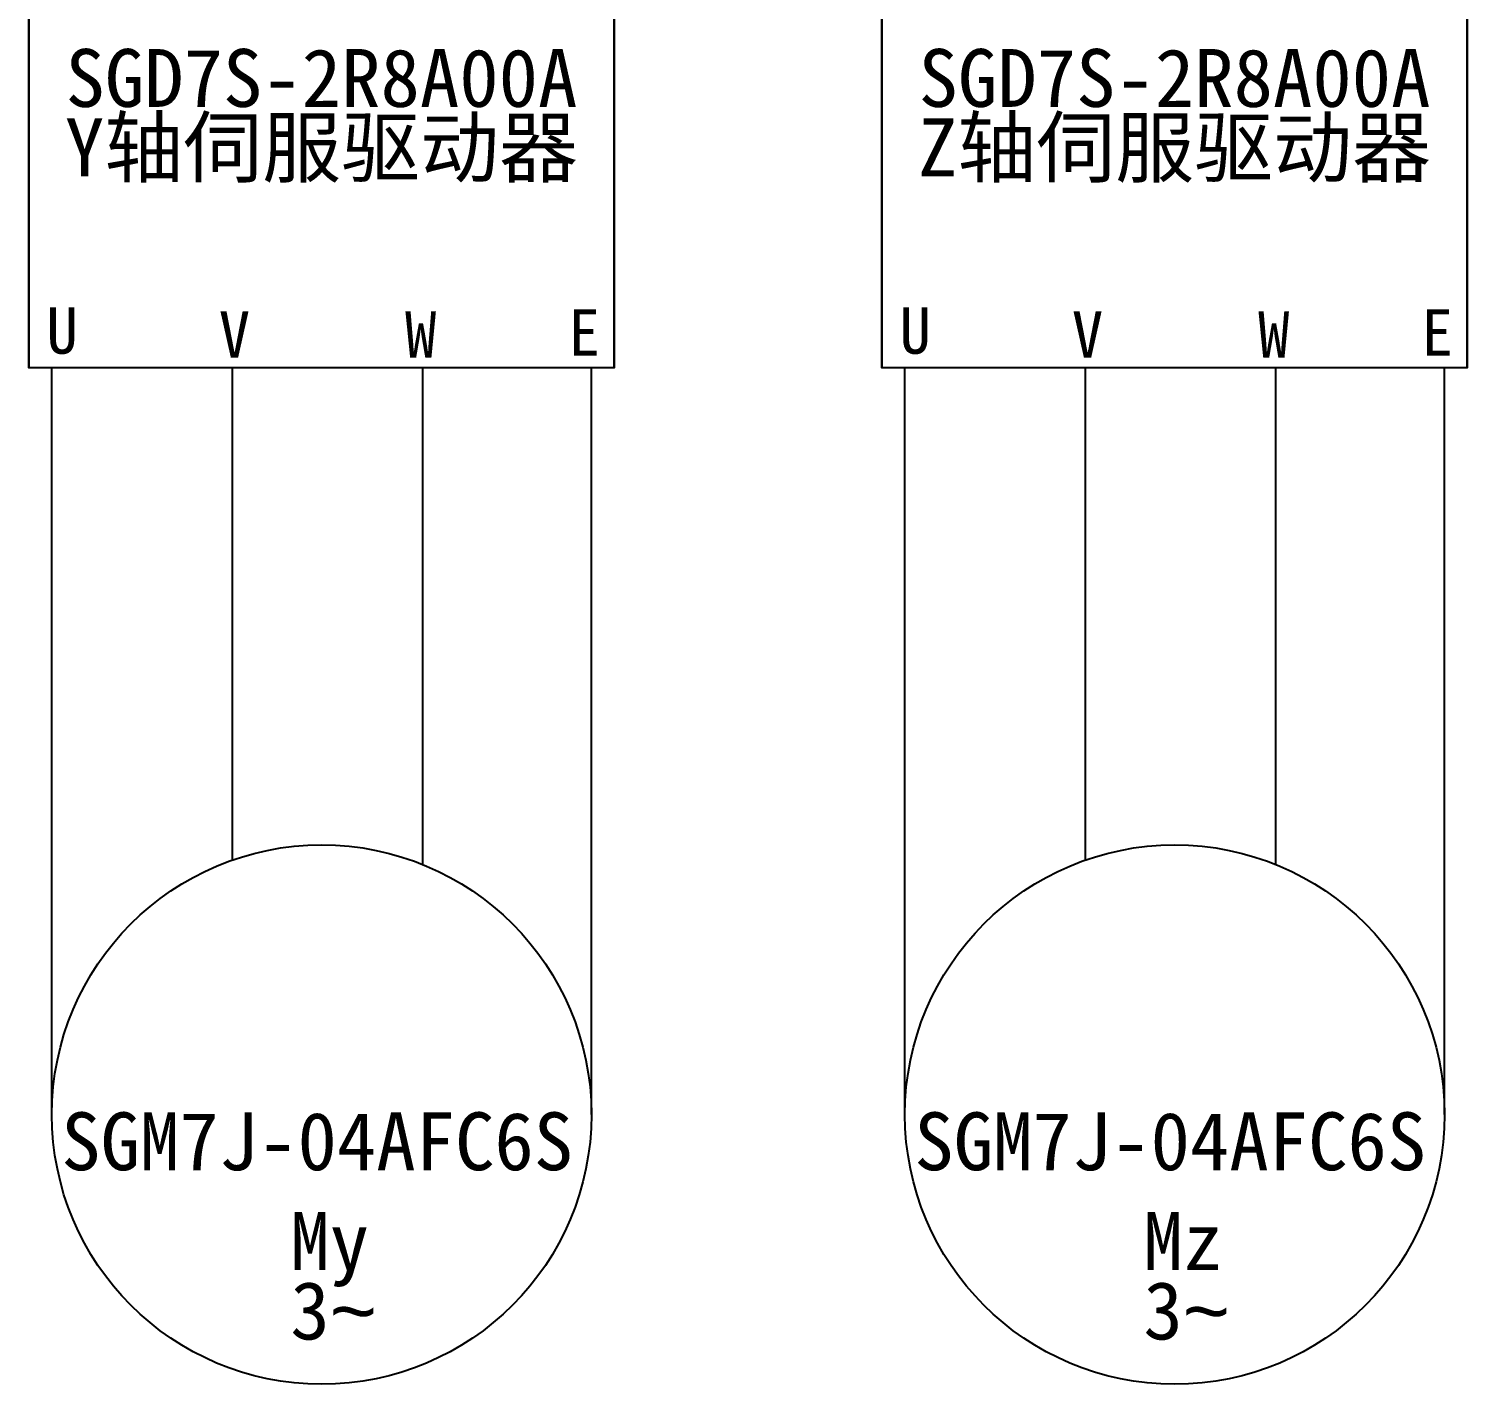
# Model space of a CAD drawing. Header units: millimetres. Extents: x 547 to 2149, y 622 to 1790.
# Drawn here: x 974.2 to 1036.3, y 1153.1 to 1211.7 of the extents above; entities that cross this region are included whole.
import ezdxf

# ---------------------------------------------------------------- set-up
doc = ezdxf.new("R2010")
doc.units = ezdxf.units.MM
for name, color, linetype in [('中文标注', 3, 'Continuous'), ('元器件与线路', 7, 'Continuous'), ('英文数字标注', 3, 'Continuous')]:
    doc.layers.add(name, color=color, linetype=linetype)
doc.styles.get("Standard").update_dxf_attribs({"font": 'txt', "bigfont": 'gbcbig.shx'})

msp = doc.modelspace()

# ---------------------------------------------------------------- linework, layer by layer
at = {"layer": '元器件与线路'}
for p, q in [((974.16, 1218.781), (974.16, 1197.008)), ((999.443, 1197.008), (999.443, 1218.781)), ((1011.005, 1218.781), (1011.005, 1197.008)), ((1036.288, 1197.008), (1036.288, 1218.781)), ((975.157, 1164.744), (975.157, 1197.008)), ((982.955, 1175.74), (982.955, 1197.008)), ((991.167, 1197.008), (991.167, 1175.55)), ((998.46, 1164.744), (998.46, 1197.008)), ((1012.002, 1164.744), (1012.002, 1197.008)), ((1019.8, 1175.74), (1019.8, 1197.008)), ((1028.012, 1197.008), (1028.012, 1175.55)), ((1035.305, 1164.744), (1035.305, 1197.008))]:
    msp.add_line(p, q, dxfattribs=at)
for points in [[(974.16, 1218.781), (999.443, 1218.781), (999.443, 1197.008), (974.16, 1197.008)], [(1011.005, 1218.781), (1036.288, 1218.781), (1036.288, 1197.008), (1011.005, 1197.008)]]:
    msp.add_lwpolyline(points, close=True, dxfattribs=at)
for centre in [(986.809, 1164.744), (1023.654, 1164.744)]:
    msp.add_circle(centre, 11.652, dxfattribs=at)

# ---------------------------------------------------------------- texts
at = {"layer": '中文标注', "char_height": 2.5, "width": 25.28323, "attachment_point": 5, "line_spacing_factor": 0.72}
for s, insert in [('{\\fSimSun|b0|i0|c134|p2;SGD7S-2R8A00A\\PY轴伺服驱动器}', (986.801, 1207.894)), ('{\\fSimSun|b0|i0|c134|p2;SGD7S-2R8A00A\\PZ轴伺服驱动器}', (1023.646, 1207.894))]:
    msp.add_mtext(s, dxfattribs=dict(at, insert=insert))
at = {"layer": '英文数字标注'}
for s, insert, char_height, width, attachment_point in [('{\\fSimSun|b0|i0|c134|p2;U}', (974.92, 1199.62), 2, 3.81608, 1), ('{\\fSimSun|b0|i0|c134|p2;V}', (982.364, 1199.453), 2, 3.81608, 1), ('{\\fSimSun|b0|i0|c134|p2;W}', (990.408, 1199.451), 2, 3.81608, 1), ('{\\fSimSun|b0|i0|c134|p2;E}', (997.468, 1199.531), 2, 3.81608, 1), ('{\\fSimSun|b0|i0|c134|p2;U}', (1011.765, 1199.62), 2, 3.81608, 1), ('{\\fSimSun|b0|i0|c134|p2;V}', (1019.209, 1199.453), 2, 3.81608, 1), ('{\\fSimSun|b0|i0|c134|p2;W}', (1027.253, 1199.451), 2, 3.81608, 1), ('{\\fSimSun|b0|i0|c134|p2;E}', (1034.314, 1199.531), 2, 3.81608, 1), ('{\\fSimSun|b0|i0|c134|p2;SGM7J-04AFC6S}', (986.617, 1163.569), 2.5, 23.28359, 5), ('{\\fSimSun|b0|i0|c134|p2;SGM7J-04AFC6S}', (1023.462, 1163.569), 2.5, 23.28359, 5)]:
    msp.add_mtext(s, dxfattribs=dict(at, insert=insert, char_height=char_height, width=width, attachment_point=attachment_point))
at = {"layer": '英文数字标注', "char_height": 2.5, "width": 2.57907, "attachment_point": 1, "line_spacing_factor": 0.72}
for s, insert in [('{\\fSimSun|b0|i0|c134|p2;My\\P3\\f@Arial Unicode MS|b0|i0|c134|p34;~}', (985.458, 1160.527)), ('{\\fSimSun|b0|i0|c134|p2;Mz\\P3\\f@Arial Unicode MS|b0|i0|c134|p34;~}', (1022.303, 1160.527))]:
    msp.add_mtext(s, dxfattribs=dict(at, insert=insert))

doc.saveas('drawing.dxf')
